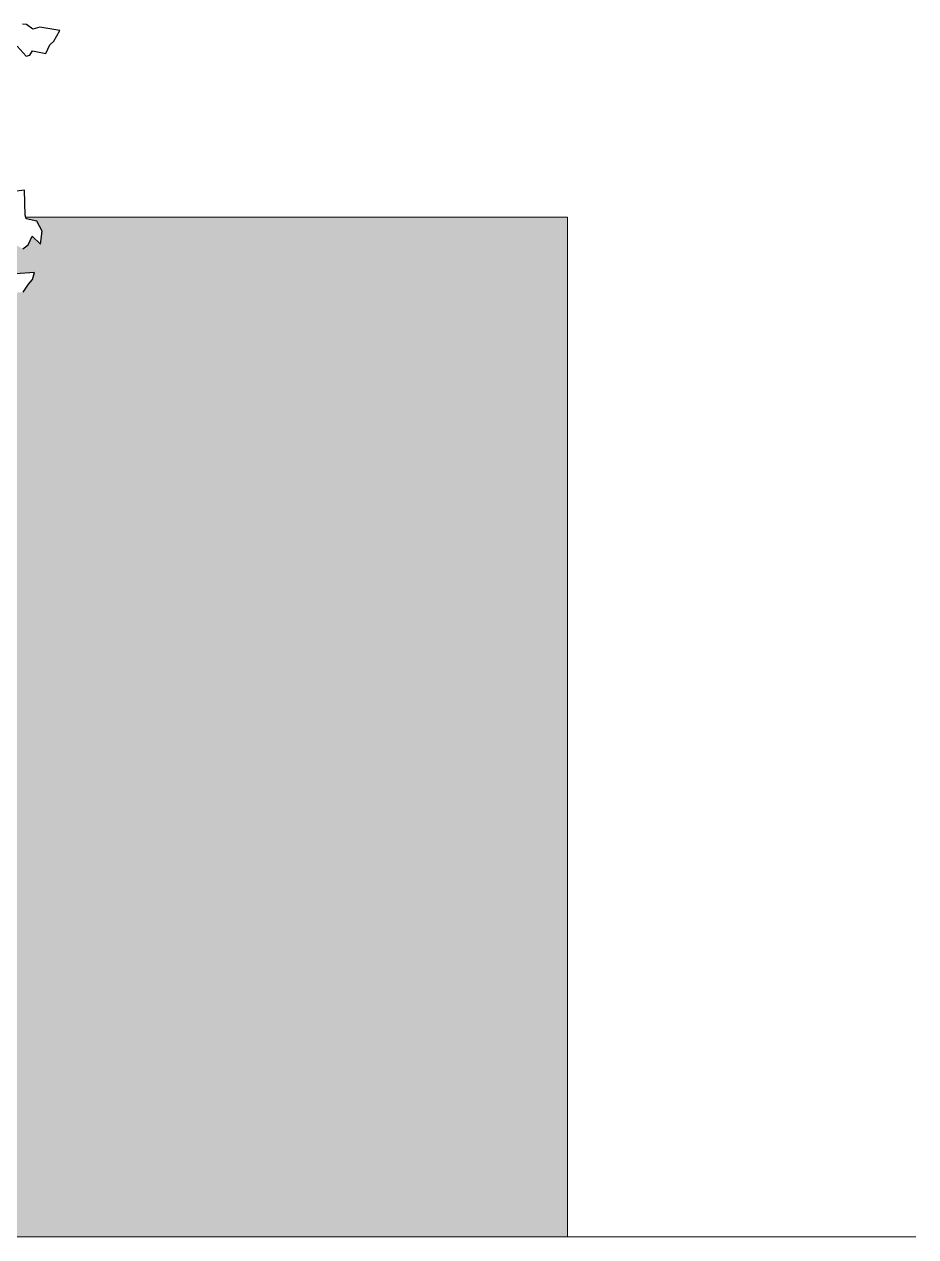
# Model space of a CAD drawing. Header units: millimetres. Extents: x -4829 to 17751, y -2575 to 15731.
# Drawn here: x 3037 to 3562, y 3919 to 4633 of the extents above; entities that cross this region are included whole.
import ezdxf

# ---------------------------------------------------------------- set-up
doc = ezdxf.new("R2010")
doc.units = ezdxf.units.MM
doc.layers.get('0').update_dxf_attribs({"lineweight": 20})
doc.layers.add('MURO', color=44, linetype='Continuous')
doc.layers.add('VERDE_alberi', color=104, linetype='Continuous', plot=False)

msp = doc.modelspace()

# ---------------------------------------------------------------- hatches: boundary and pattern name
at = {"layer": 'MURO'}
h = msp.add_hatch(color=256, dxfattribs=at)
h.dxf.hatch_style = 1
h.paths.add_polyline_path([(2964.03, 4358.99), (2960.32, 4359.6), (2952.47, 4355.77), (2945.19, 4362.07), (2932.57, 4359.65), (2927.23, 4354.8), (2915.09, 4362.56), (2904.2, 4358.59), (2897.51, 4357.25), (2902.19, 4352.57), (2899.52, 4349.9), (2892.83, 4352.57), (2892.83, 4347.89), (2884.8, 4350.57), (2882.79, 4346.56), (2880.12, 4343.22), (2874.1, 4349.23), (2877.44, 4341.21), (2875.44, 4337.87), (2870.76, 4341.88), (2870.09, 4349.23), (2863.4, 4345.22), (2854.7, 4342.1), (2850.26, 4345.06), (2845.22, 4348.33), (2836.75, 4351.58), (2834.9, 4340.45), (2830.57, 4327.48), (2837.99, 4322.53), (2833.66, 4315.74), (2830.57, 4308.94), (2832.42, 4307.08), (2828.71, 4305.85), (2821.91, 4312.65), (2820.67, 4316.35), (2812.63, 4317.59), (2815.72, 4313.88), (2815.72, 4308.8), (2816.07, 4308.46), (2814.65, 4302.82), (2817.32, 4301.05), (2819.17, 4295.5), (2810.54, 4288.11), (2810.54, 4286.26), (2796.36, 4296.12), (2788.96, 4293.04), (2787.11, 4295.5), (2780.33, 4292.42), (2778.48, 4288.11), (2774.78, 4286.26), (2772.47, 4289.14), (2756.99, 4211.62), (2757.38, 4200.11), (2756.9, 4184.16), (2754.86, 4170.79), (2756.26, 4145.41), (2757.07, 4073.63), (2758.61, 3919.01), (3356.61, 3919.01), (3356.61, 4519.01), (3037.58, 4519.04), (3037.87, 4518), (3044.19, 4516.73), (3047.29, 4510.85), (3046.4, 4503.13), (3041.41, 4507.75), (3039.06, 4502.63), (3035.96, 4500.29), (3034.19, 4501.3), (3031.12, 4503.21), (3009.79, 4501.63), (3007.35, 4495.48), (3015.7, 4497.76), (3019.69, 4499.59), (3021.71, 4486.69), (3024.5, 4487.45), (3031.71, 4485.68), (3042.72, 4486.44), (3041.58, 4482.39), (3039.37, 4479.55), (3036.14, 4474.93), (3028.1, 4474.24), (3025.12, 4474.17), (3021.33, 4471.64), (3016.32, 4468.04), (3009.62, 4470.69), (3004.55, 4470.06), (3001.52, 4472.97), (2977.64, 4460.33), (2975.16, 4457.86), (2981.35, 4450.44), (2980.11, 4446.12), (2992.48, 4447.97), (2994.34, 4446.74), (2992.48, 4441.79), (2990.01, 4441.79), (2989.39, 4438.08), (2996.19, 4432.52), (2998.67, 4432.52), (3004.24, 4431.29), (2998.05, 4426.34), (3011.04, 4421.4), (3014.75, 4419.55), (3001.76, 4410.89), (2997.43, 4412.75), (2996.19, 4414.6), (2988.15, 4411.51), (2988.77, 4407.8), (2998.05, 4404.71), (2992.48, 4388.65), (2988.77, 4394.21), (2985.06, 4393.59), (2990.63, 4383.09), (2987.53, 4376.29), (2977.64, 4375.67), (2972.07, 4370.73), (2969.6, 4365.16)])

# ---------------------------------------------------------------- linework, layer by layer
msp.add_line((1157.37, 3919.01), (3561.72, 3919.01))
msp.add_lwpolyline([(3037.58, 4519.04), (3356.61, 4519.01), (3356.61, 3919.01)])
at = {"layer": 'VERDE_alberi', "color": 0}
for points in [[(3032.6, 4619.68), (3037.98, 4613.67), (3040.06, 4614.24), (3041.58, 4616.9), (3049.49, 4615.32), (3051.84, 4620.44), (3054.24, 4622.59), (3057.79, 4628.79), (3046.02, 4630.81), (3041.84, 4629.67), (3038.11, 4632.39), (3035.83, 4632.52)], [(3035.96, 4500.29), (3039.06, 4502.63), (3041.41, 4507.75), (3046.4, 4503.13), (3047.29, 4510.85), (3044.19, 4516.73), (3037.87, 4518), (3037.3, 4520.08), (3036.99, 4534.94), (3026.16, 4533.49)], [(3036.14, 4474.93), (3039.37, 4479.55), (3041.58, 4482.39), (3042.72, 4486.44), (3031.71, 4485.68)]]:
    msp.add_lwpolyline(points, dxfattribs=at)

doc.saveas('drawing.dxf')
